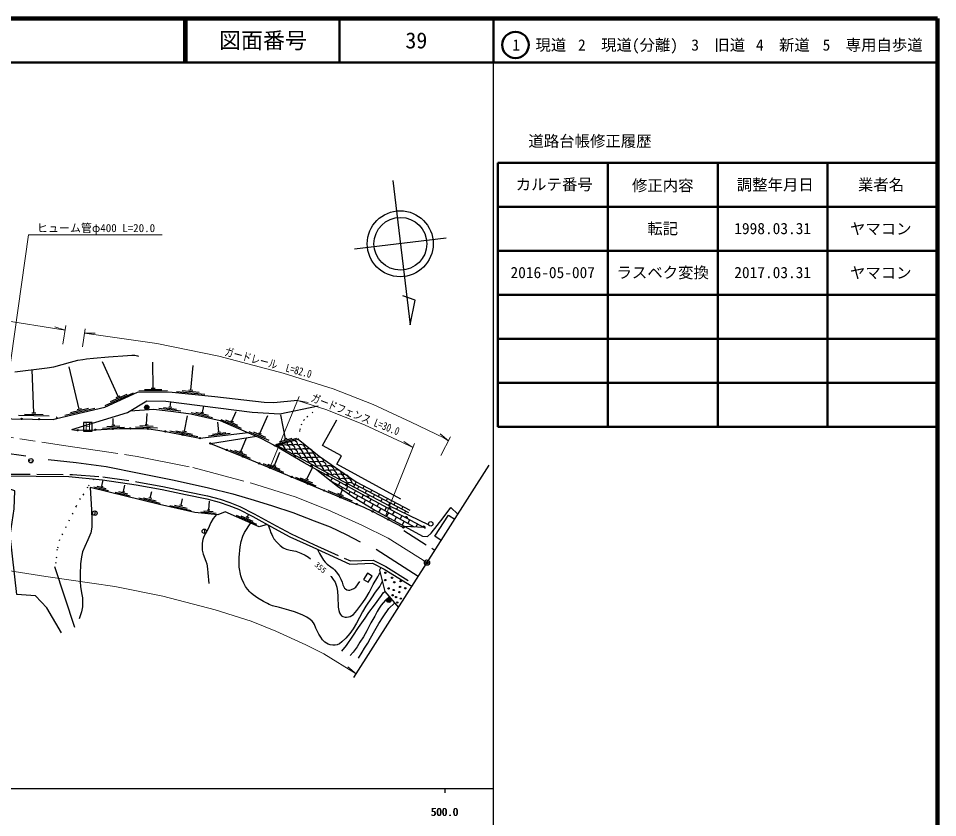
# Model space of a CAD drawing. Units: millimetres at full size, sheet at 1:1000; details may follow other scales. Extents: x 40000 to 680000, y 20000 to 380000.
# Drawn here: x 471023 to 680000, y 198357 to 380000 of the extents above; entities that cross this region are included whole.
import ezdxf
from ezdxf.enums import TextEntityAlignment as Align

# ---------------------------------------------------------------- set-up
doc = ezdxf.new("R2010")
doc.units = ezdxf.units.MM
doc.header["$LTSCALE"] = 1000
doc.header["$PDMODE"] = 32
doc.header["$PDSIZE"] = 500
for name, pattern in [('CHAIN', [18.5, 12, -1.5, 3.5, -1.5]), ('DASHED', [7.5, 6, -1.5]), ('DOTTED', [1.75, 0.25, -1.5])]:
    doc.linetypes.add(name, pattern=pattern)
for name, color, linetype, lineweight in [('M-BGD', 7, 'Continuous', 25), ('M-BMK', 2, 'CHAIN', 13), ('M-BMK-OTRS', 5, 'Continuous', 25), ('M-BMK-SRVR', 3, 'Continuous', 25), ('M-STR-HTXT', 7, 'Continuous', 13), ('M-STR-STRC', 7, 'Continuous', 25), ('M-TTL', 2, 'Continuous', 140), ('M-TTL-BAND', 7, 'Continuous', 25), ('M-TTL-FRAM', 2, 'Continuous', 50), ('M-TTL-LINE', 7, 'Continuous', 50)]:
    doc.layers.add(name, color=color, linetype=linetype, lineweight=lineweight)
doc.layers.add('M-OTRS', color=6, linetype='Continuous')
doc.layers.add('M-TTL-TXT', color=7, linetype='Continuous')
doc.styles.add('ＭＳ ゴシック', font='')
doc.styles.get('ＭＳ ゴシック').set_extended_font_data('MS Gothic')

msp = doc.modelspace()

# ---------------------------------------------------------------- hatches: boundary and pattern name
at = {"layer": 'M-BGD'}
for points in [[(499708, 291627, -1), (500708, 291627, -1)], [(471597, 288974, -1), (471897, 288970, -0.41421), (471745, 288822, -0.41421)], [(475596, 288916, -0.41421), (475749, 289064, -0.41421), (475896, 288911, -1)], [(484356, 286399, -0.41421), (484503, 286552, -0.41421), (484656, 286406, -1)], [(488355, 286490, -1), (488655, 286504, -0.41421), (488512, 286347, -0.41421)], [(492351, 286681, -1), (492650, 286695, -0.41421), (492508, 286538, -0.41421)], [(496348, 286806, -1), (496648, 286812, -0.41421), (496501, 286659, -0.41421)], [(500346, 286761, -0.41421), (500507, 286900, -0.41421), (500645, 286739, -1)], [(504299, 286154, -1), (504594, 286105, -0.41421), (504422, 285981, -0.41421)], [(508227, 285400, -0.41421), (508403, 285518, -0.41421), (508521, 285342, -1)], [(512149, 284600, -1), (512449, 284600, -1)], [(514528, 283411, -1), (514828, 283411, -1)], [(518248, 281969, -1), (518526, 281857, -1)], [(521957, 280471, -1), (522235, 280359, -1)], [(533459, 280483), (533999, 280167, 0.84072)], [(525647, 278926, -1), (525923, 278810, -0.41421), (525727, 278730, -0.41421)], [(528075, 277907, -1), (528352, 277791, -0.41421), (528156, 277710, -0.41421)], [(537924, 277951), (537374, 278250, -0.84072)], [(533023, 275830, -1), (533300, 275714, -0.41421), (533103, 275634, -0.41421)], [(541553, 275978), (541003, 276277, -0.84072)], [(536713, 274285, -1), (536990, 274170, -1)], [(545300, 273947), (545851, 273649, 0.84072)], [(540407, 272751, -1), (540684, 272636, -1)], [(544101, 271217, -1), (544378, 271102, -1)], [(547795, 269683, -1), (548072, 269568, -1)], [(550727, 271018), (550176, 271313, -0.84072)], [(551427, 268013, -1), (551694, 267876, -1)], [(555697, 268356), (555145, 268651, -0.84072)], [(554980, 266175, -1), (555246, 266037, -1)], [(559503, 266317), (558952, 266612, -0.84072)], [(558427, 264391, -1), (558694, 264253, -1)], [(563509, 264172), (562957, 264467, -0.84072)], [(554739, 247762, -1), (555739, 247762, -1)]]:
    msp.add_hatch(color=256, dxfattribs=at).paths.add_polyline_path(points)

# ---------------------------------------------------------------- linework, layer by layer
for p, q in [((493727, 294033), (490141, 301970)), ((501659, 295970), (501601, 301876)), ((510243, 295517), (510792, 301138)), ((474539, 290336), (474139, 300159)), ((484877, 291208), (482572, 300839)), ((490785, 292045), (497163, 294928)), ((498415, 295338), (504915, 295402)), ((499712, 295651), (503612, 295689)), ((501204, 295965), (502114, 295974)), ((506950, 295236), (513419, 294604)), ((508273, 295408), (512155, 295029)), ((509790, 295561), (510696, 295473)), ((491937, 292895), (495764, 294625)), ((493280, 293832), (494173, 294235)), ((505543, 291670), (505687, 292828)), ((481612, 289810), (488420, 291439)), ((482904, 290428), (486989, 291405)), ((484400, 291094), (485353, 291322)), ((502989, 291376), (507953, 290773)), ((504018, 291553), (506996, 291191)), ((505196, 291712), (505891, 291628)), ((511329, 290478), (514256, 289820)), ((512517, 290518), (513200, 290365)), ((512859, 290441), (513186, 291898)), ((519586, 288433), (520532, 290638)), ((471028, 289798), (478027, 289673)), ((472434, 290073), (476633, 289998)), ((474049, 290344), (475028, 290327)), ((492607, 287594), (492536, 289093)), ((500164, 287676), (500288, 290222)), ((508769, 286211), (509453, 289694)), ((510288, 290404), (515166, 289308)), ((517051, 288867), (521647, 286896)), ((518089, 288748), (520846, 287566)), ((519264, 288571), (519907, 288295)), ((525932, 285693), (527705, 289777)), ((531774, 284466), (530663, 289861)), ((490139, 286875), (495133, 287114)), ((491123, 287223), (494120, 287366)), ((492258, 287578), (492957, 287611)), ((497638, 287198), (502632, 286956)), ((498651, 287449), (501648, 287304)), ((499815, 287693), (500514, 287659)), ((508322, 286299), (509215, 286123)), ((516627, 286015), (516369, 288212)), ((505464, 286249), (511842, 284996)), ((506798, 286292), (510625, 285541)), ((512299, 284600), (523230, 285885)), ((514214, 285127), (519180, 285711)), ((514678, 283411), (525130, 285060)), ((515173, 285542), (518152, 285892)), ((516280, 285974), (516975, 286056)), ((521625, 281576), (522890, 284707)), ((523400, 286139), (527986, 284147)), ((524437, 286016), (527188, 284821)), ((525611, 285833), (526253, 285554)), ((529547, 283181), (534341, 284600)), ((530421, 283752), (533297, 284604)), ((531438, 284366), (532109, 284565)), ((467356, 281371), (472683, 280572)), ((519082, 281956), (523718, 280083)), ((520122, 281859), (522904, 280736)), ((521301, 281707), (521950, 281445)), ((529221, 278402), (530489, 281423)), ((533459, 280483), (533999, 280167)), ((473369, 279558), (473688, 279500)), ((474033, 279438), (474353, 279380)), ((526683, 278816), (531293, 276881)), ((527721, 278706), (530488, 277545)), ((528898, 278538), (529543, 278267)), ((536593, 275309), (537924, 277951)), ((537374, 278250), (537924, 277951)), ((540478, 276144), (540653, 276468)), ((541003, 276277), (541553, 275978)), ((489987, 273694), (490330, 275096)), ((494902, 272492), (495258, 273949)), ((534054, 275714), (538672, 273796)), ((535093, 275608), (537864, 274457)), ((536270, 275444), (536917, 275175)), ((542059, 274866), (542411, 275512)), ((542850, 274227), (542929, 274372)), ((543810, 273895), (544168, 274558)), ((545300, 273947), (545851, 273649)), ((547852, 274702), (547244, 273557)), ((547547, 274130), (559699, 267666)), ((547852, 274702), (560003, 268238)), ((549617, 273762), (549313, 273190)), ((488144, 273526), (491544, 272695)), ((488895, 273652), (490935, 273153)), ((489749, 273752), (490225, 273635)), ((493059, 272325), (496459, 271493)), ((493811, 272450), (495851, 271951)), ((494664, 272550), (495140, 272434)), ((500985, 271005), (501341, 272462)), ((541350, 272684), (546891, 270383)), ((543589, 272079), (544882, 271543)), ((544236, 271811), (544684, 272891)), ((544479, 273030), (544689, 273419)), ((545569, 272943), (545928, 273608)), ((546141, 271899), (546448, 272466)), ((547327, 271990), (547687, 272657)), ((548430, 273660), (548126, 273088)), ((549086, 271038), (549447, 271706)), ((550196, 272721), (549892, 272150)), ((551383, 272823), (551079, 272251)), ((551962, 271781), (551659, 271212)), ((553149, 271884), (552844, 271312)), ((498414, 271016), (503271, 269828)), ((499456, 271070), (502370, 270357)), ((500645, 271088), (501325, 270922)), ((508015, 269335), (508357, 270795)), ((514289, 268296), (514438, 270259)), ((547830, 270818), (548206, 271514)), ((549549, 269779), (549964, 270554)), ((550176, 271313), (550727, 271018)), ((550838, 270068), (551209, 270760)), ((551263, 268743), (551712, 269581)), ((552586, 269095), (552972, 269815)), ((553727, 270842), (553425, 270274)), ((554914, 270945), (554610, 270373)), ((555493, 269903), (555191, 269335)), ((556680, 270005), (556376, 269433)), ((488493, 268047), (488311, 267064)), ((505444, 269320), (510313, 268181)), ((506486, 269385), (509407, 268701)), ((507674, 269415), (508356, 269255)), ((512492, 267857), (515978, 267540)), ((513217, 268093), (515308, 267903)), ((514045, 268319), (514533, 268274)), ((552995, 267741), (553460, 268609)), ((554334, 268122), (554735, 268871)), ((554748, 266778), (555208, 267636)), ((555145, 268651), (555697, 268356)), ((556082, 267149), (556498, 267927)), ((557259, 268964), (556990, 268458)), ((558446, 269066), (558142, 268494)), ((559024, 268024), (558790, 267583)), ((520558, 267079), (525140, 265079)), ((521594, 266954), (524344, 265754)), ((522768, 266769), (523410, 266489)), ((523089, 266629), (523371, 267276)), ((556501, 265814), (556956, 266663)), ((557830, 266177), (558261, 266982)), ((558254, 264851), (558703, 265690)), ((558952, 266612), (559503, 266317)), ((559577, 265204), (560024, 266038)), ((513299, 263941), (513299, 262941)), ((563233, 264320), (558826, 264536)), ((560315, 264463), (560451, 264718)), ((561420, 264409), (561787, 265094)), ((562957, 264467), (563509, 264172)), ((552330, 259340), (561940, 253210)), ((479264, 255394), (483744, 241605))]:
    msp.add_line(p, q, dxfattribs=at)
at = {"layer": 'M-BGD', "linetype": 'DASHED'}
msp.add_line((558658, 263613), (565707, 259117), dxfattribs=at)
at = {"layer": 'M-BGD'}
for points in [[(470234, 299651), (477601, 300566), (479071, 300810), (482860, 301899), (484535, 302291), (485646, 302506), (486487, 302637), (488126, 302751), (491505, 303067), (495810, 303391), (496828, 303471), (497528, 303427), (498097, 303301), (498313, 303200)], [(416319, 297900), (421928, 296761), (446605, 292791), (462103, 290149), (466688, 289287), (469514, 289000), (474261, 288940), (478918, 288857), (479723, 289050)], [(479723, 289050), (490694, 291675), (498129, 295035), (505207, 295104), (515721, 294077), (526917, 292762), (529093, 292727), (534501, 293249)], [(483155, 286602), (495859, 290433), (500238, 293068), (504567, 292967), (524208, 290530), (530472, 290134), (539173, 291931)], [(496462, 290796), (501807, 291217), (506297, 290672), (510219, 290112), (516871, 288617), (522301, 286289), (526160, 284613), (529045, 283057), (529435, 282835)], [(557950, 270702), (543440, 278694), (544475, 280573), (540189, 282933), (543414, 288787)], [(483155, 286602), (483983, 286390), (488487, 286496), (494043, 286762), (496879, 286816), (499536, 286819), (500705, 286735), (502755, 286409), (504892, 286055), (512299, 284600)], [(529435, 282835), (534623, 284371), (539380, 280524), (547852, 274702)], [(514678, 283411), (522191, 280376), (535862, 274639), (549572, 268945), (551452, 268001), (558560, 264322)], [(538896, 277423), (536005, 278994), (529435, 282835)], [(529830, 282952), (543660, 275461), (555251, 269303), (564324, 264893)], [(477824, 279720), (484141, 279056), (490970, 278141), (498502, 276671), (506461, 275046), (514219, 273296), (519766, 271920), (524644, 270515), (528799, 269235), (533450, 267687), (538276, 265793), (541902, 264418), (545528, 262710), (548714, 261039)], [(467665, 276032), (482520, 275917), (490120, 275127), (497834, 273988), (503719, 272906), (509004, 271821), (513828, 270775), (516681, 270072), (518875, 269330), (521040, 268435), (524330, 266799), (529254, 264068), (532702, 262189), (537938, 259802), (546363, 255990), (551525, 256183), (554217, 254805), (560494, 250943)], [(563356, 264254), (549957, 271430), (543597, 274867), (538896, 277423)], [(538896, 277423), (543542, 273667), (546943, 271354), (552184, 268187), (562910, 262292), (564050, 262223), (564885, 263011), (567577, 266523), (569349, 268861), (570926, 267298)], [(542144, 274797), (549440, 270846), (560966, 264431)], [(480841, 240319), (477455, 246065), (474945, 248752), (470683, 249093), (469121, 262481), (470096, 268568), (470237, 272615), (467251, 273631)], [(527616, 264977), (525767, 264479), (518008, 267864), (516337, 267207), (511142, 267679), (503134, 269553), (487353, 273411), (487638, 268341), (487740, 265983), (487716, 264368), (487524, 263073), (486832, 261484), (486142, 260003), (485636, 258793), (485380, 257663), (485175, 256040), (485051, 253600), (485056, 251983), (485141, 250781), (485479, 249048), (485592, 248331), (485567, 246245), (485337, 245105), (484878, 243549)], [(516039, 267234), (515311, 266313), (514777, 265407), (514144, 264023), (513187, 262217), (512967, 261546), (512809, 260745), (512789, 260140), (512815, 259176), (513059, 258215), (513648, 256655), (513832, 256030), (514012, 254883), (514115, 254025), (514352, 251597)], [(567139, 261361), (565666, 262346), (568824, 267069), (570214, 266182)], [(553752, 251998), (553164, 250941), (552161, 249568), (551323, 248319), (550038, 246442), (549271, 245126), (548543, 243802), (547882, 242524), (547133, 241233), (546382, 240191), (545500, 239176), (544575, 238281), (543993, 237875), (543471, 237638), (543044, 237536), (542501, 237534), (541879, 237619), (541466, 237778), (540686, 238269), (540194, 238786), (539776, 239333), (539339, 240058), (538668, 241391), (538329, 242237), (538130, 242594), (537776, 242999), (537353, 243403), (536619, 243906), (535715, 244391), (534815, 244736), (533774, 245135), (532507, 245508), (530349, 246111), (528814, 246506), (528006, 246815), (527625, 246997), (527201, 247217), (526782, 247450), (526334, 247720), (525458, 248247), (524916, 248637), (524432, 248956), (523930, 249330), (523609, 249677), (523147, 250243), (522682, 250911), (522272, 251610), (521845, 252631), (521574, 253336), (521240, 255300), (521252, 257506), (521455, 259874), (521675, 261135), (522043, 262333), (522460, 263127), (523837, 265321)], [(527831, 264858), (528208, 263817), (528437, 263100), (528608, 262669), (528764, 262294), (529123, 261723), (529685, 261002), (530547, 260197), (531217, 259693), (531884, 259382), (532790, 259171), (534111, 258901), (535239, 258441), (536191, 257984), (536981, 257547), (537426, 257166)], [(539046, 259300), (539509, 258414), (540167, 257235), (540419, 256878), (540782, 256416), (541225, 255928), (542044, 255318), (542548, 254961), (542867, 254639), (543338, 254134), (543927, 253324), (544340, 252536), (544613, 251903), (544812, 251270), (545033, 250798), (545187, 250537), (545405, 250330), (545699, 250125), (546059, 250049), (546362, 250049), (546757, 250184), (547292, 250409), (547737, 250757), (548627, 252004)], [(553407, 255220), (553142, 254563), (554294, 249716), (557407, 246104)], [(541984, 253265), (542122, 253146), (542560, 252508), (543004, 251855), (543196, 251433), (543423, 250740), (543590, 249750), (543646, 248645), (543721, 246212), (543904, 245403), (544050, 244915), (544282, 244501), (544495, 244223), (544805, 244032), (545288, 243931), (545629, 243909), (546095, 243964), (546429, 244071), (546803, 244309), (547185, 244556), (547586, 244943), (547988, 245448), (549294, 247249), (549990, 248248), (550750, 249503), (551694, 251308), (552708, 253111), (553076, 253702), (553285, 253962)], [(544589, 236155), (545609, 237489), (547083, 239593), (548331, 241544), (549825, 243703), (550729, 244959), (551990, 246669), (553586, 248859), (553964, 249410), (554294, 249716)], [(555292, 248559), (554505, 247782), (553480, 246607), (553038, 245941), (552615, 245164), (552028, 244134), (551179, 242643), (550209, 240832), (549479, 239470), (548655, 238216), (548004, 237174), (547125, 235978), (546455, 235188)], [(548316, 234616), (549171, 235961), (549745, 236843), (550486, 238016), (551106, 239131), (552078, 240898), (552969, 242448), (553972, 244018), (555210, 245905), (556531, 247122)]]:
    msp.add_lwpolyline(points, dxfattribs=at)
at = {"layer": 'M-BGD', "linetype": 'DOTTED'}
for points in [[(534623, 284371), (535074, 286528), (535381, 287638), (535858, 288641), (536606, 289417), (537778, 290332), (539238, 291306)], [(488181, 275329), (486758, 273475), (485811, 271875), (485070, 270853), (484144, 269130), (480383, 261523), (479822, 259279), (479564, 256356), (479264, 255394)]]:
    msp.add_lwpolyline(points, dxfattribs=at)
at = {"layer": 'M-BGD', "linetype": 'DASHED'}
msp.add_lwpolyline([(467722, 276418), (483339, 276331), (490208, 275822), (497949, 274679), (503853, 273594), (509148, 272506), (513986, 271457), (516877, 270745), (519121, 269986), (521330, 269073), (524656, 267419), (529591, 264681), (533015, 262815), (538227, 260439), (546502, 256695), (551681, 256889), (554561, 255416), (560870, 251534)], dxfattribs=at)
at = {"layer": 'M-BGD'}
msp.add_lwpolyline([(549513, 252508), (550564, 251837), (551454, 253231), (550403, 253902)], close=True, dxfattribs=at)
for centre, radius in [((500208, 291627), 500), ((471747, 288972), 150), ((475746, 288914), 150), ((484506, 286402), 150), ((488505, 286497), 150), ((492501, 286688), 150), ((496498, 286809), 150), ((500496, 286750), 150), ((504446, 286129), 150), ((508374, 285371), 150), ((512299, 284600), 150), ((514678, 283411), 150), ((518387, 281913), 150), ((522096, 280415), 150), ((473861, 279469), 500), ((525785, 278868), 150), ((528214, 277849), 150), ((533162, 275772), 150), ((536851, 274228), 150), ((540546, 272694), 150), ((544240, 271160), 150), ((547934, 269626), 150), ((488402, 267555), 500), ((551561, 267945), 150), ((555113, 266106), 150), ((564765, 265127), 500), ((513299, 263441), 500), ((558560, 264322), 150), ((554473, 254019), 150), ((555976, 252863), 150), ((554418, 252339), 150), ((556472, 251843), 150), ((557790, 250780), 150), ((557903, 252126), 150), ((555183, 250455), 150), ((556090, 248897), 150), ((556345, 250086), 150), ((557648, 249591), 150), ((558966, 250483), 150), ((555239, 247762), 500), ((556883, 248472), 150), ((557167, 247254), 150), ((557974, 248118), 150)]:
    msp.add_circle(centre, radius, dxfattribs=at)
for centre, radius, start, end in [((479688, 289196), 150, 283.45815, 103.45815), ((530571, 281881), 1160, 2.04493, 121.07455), ((528814, 282451), 2353, 11.01789, 21.15258), ((531723, 281907), 1160, 2.04493, 121.07455), ((531021, 282822), 1258, 4.80023, 38.04331), ((532874, 281934), 1160, 2.04493, 121.07455), ((532267, 282913), 1160, 2.04493, 55.43636), ((534026, 281960), 1160, 2.04493, 121.07455), ((533419, 282939), 1160, 2.04493, 79.17368), ((534633, 280981), 1160, 2.04493, 121.07455), ((535177, 281987), 1160, 2.04493, 121.07455), ((535784, 281008), 1160, 2.04493, 121.07455), ((536907, 280980), 1193, 4.59545, 118.52404), ((532330, 280928), 1160, 2.04493, 121.07455), ((533481, 280955), 1160, 2.04493, 121.07455), ((533701, 280278), 318, 339.58257, 139.8003), ((534088, 279976), 1160, 2.04493, 121.07455), ((535240, 280002), 1160, 2.04493, 121.07455), ((535847, 279023), 1160, 2.04493, 121.07455), ((536391, 280029), 1160, 2.04493, 121.07455), ((536998, 279050), 1160, 2.04493, 121.07455), ((537543, 280055), 1160, 2.04493, 121.07455), ((538150, 279076), 1160, 2.04493, 121.07455), ((539302, 279103), 1160, 2.04493, 121.07455), ((537605, 278071), 1160, 2.04493, 121.07455), ((537623, 278053), 318, 341.3621, 141.57984), ((538757, 278097), 1160, 2.04493, 121.07455), ((539364, 277118), 1160, 2.04493, 121.07455), ((539909, 278124), 1160, 2.04493, 121.07455), ((540516, 277145), 1160, 2.04493, 121.07455), ((541667, 277171), 1160, 2.04493, 121.07455), ((541123, 276166), 1160, 2.04493, 121.07455), ((541252, 276080), 318, 341.3621, 141.57984), ((542275, 276193), 1160, 2.09442, 121.12431), ((542883, 275217), 1159, 2.09374, 121.22433), ((543429, 276225), 1157, 2.13808, 121.36068), ((544038, 275251), 1155, 2.16067, 121.51905), ((545049, 274982), 1364, 13.71125, 109.74106), ((544648, 274270), 1160, 2.50522, 121.53484), ((545788, 274412), 1068, 359.5581, 124.15284), ((545550, 273750), 318, 341.50271, 141.72044), ((546414, 273331), 1160, 29.3338, 121.53484), ((550426, 271117), 318, 341.71735, 141.93509), ((555395, 268455), 318, 341.71735, 141.93509), ((559202, 266417), 318, 341.71735, 141.93509), ((563207, 264271), 318, 341.71735, 141.93509)]:
    msp.add_arc(centre, radius, start, end, dxfattribs=at)
at = {"layer": 'M-BMK'}
msp.add_lwpolyline([(290805, 312550), (311856, 309668), (481777, 282829), (498054, 280464), (510666, 277909), (524038, 274382), (533923, 271298), (541399, 268341), (549226, 264718), (555076, 261887), (563917, 256310)], dxfattribs=at)
at = {"layer": 'M-BMK-OTRS'}
msp.add_line((547246, 230174), (578062, 278486), dxfattribs=at)
at = {"layer": 'M-BMK-SRVR'}
for p, q in [((556150, 343178), (560061, 310381)), ((568293, 330024), (547441, 327537)), ((561218, 315929), (558396, 316948)), ((560061, 310381), (561218, 315929))]:
    msp.add_line(p, q, dxfattribs=at)
for centre, radius in [((557825, 328775), 7500), ((557867, 328780), 6000), ((563917, 256310), 600), ((563917, 256310), 600)]:
    msp.add_circle(centre, radius, dxfattribs=at)
at = {"layer": 'M-OTRS'}
msp.add_point((563917, 256310), dxfattribs=at)
at = {"layer": 'M-STR-HTXT'}
for p, q in [((424024, 318273), (481622, 309176)), ((481622, 309176), (479274, 309893)), ((481120, 305993), (481778, 310164)), ((485594, 305328), (486196, 309471)), ((486052, 308481), (488507, 308470)), ((528358, 278261), (534834, 294060)), ((534453, 293131), (536875, 292733)), ((568793, 283975), (566919, 285561)), ((567031, 280628), (569261, 284862)), ((554544, 267104), (561092, 283416)), ((560719, 282486), (558679, 283852)), ((547784, 231017), (545910, 232603))]:
    msp.add_line(p, q, dxfattribs=at)
for points in [[(468539, 296962), (473343, 330784), (503743, 330784)], [(486052, 308481), (502508, 306090), (516567, 303241), (531228, 299375), (542588, 295831), (551651, 292247), (560352, 288218), (567713, 284656), (568793, 283975)], [(534453, 293131), (540921, 291113), (549679, 287649), (558212, 283699), (560719, 282486)], [(397197, 265816), (477280, 253168), (492914, 250896), (503856, 248679), (515742, 245544), (523926, 242991), (529571, 240759), (536389, 237602), (540494, 235616), (547784, 231017)]]:
    msp.add_lwpolyline(points, dxfattribs=at)
at = {"layer": 'M-STR-STRC'}
msp.add_lwpolyline([(485809, 286153), (487809, 286153), (487809, 288153), (485809, 288153)], close=True, dxfattribs=at)
at = {"layer": 'M-TTL'}
for p, q in [((680000, 380000), (40000, 380000)), ((680000, 20000), (680000, 380000))]:
    msp.add_line(p, q, dxfattribs=at)
at = {"layer": 'M-TTL-BAND'}
for p, q in [((579000, 20000), (579000, 370000)), ((40000, 205000), (579000, 205000)), ((568000, 205000), (568000, 204000))]:
    msp.add_line(p, q, dxfattribs=at)
at = {"layer": 'M-TTL-FRAM'}
for p, q in [((580000, 347197), (580000, 287197)), ((580000, 347197), (680000, 347197)), ((580000, 287197), (680000, 287197))]:
    msp.add_line(p, q, dxfattribs=at)
at = {"layer": 'M-TTL-LINE'}
for p, q in [((508747, 380000), (508747, 370000)), ((509247, 380000), (509247, 370000)), ((543997, 380000), (543997, 370000)), ((579000, 380000), (579000, 370000)), ((40000, 370000), (680000, 370000)), ((605000, 347197), (605000, 287197)), ((630000, 347197), (630000, 287197)), ((655000, 347197), (655000, 287197)), ((580000, 337197), (680000, 337197)), ((580000, 327197), (680000, 327197)), ((580000, 317197), (680000, 317197)), ((580000, 307197), (680000, 307197)), ((580000, 297197), (680000, 297197))]:
    msp.add_line(p, q, dxfattribs=at)
msp.add_circle((584031, 373958), 3000, dxfattribs=at)

# ---------------------------------------------------------------- texts
at = {"layer": 'M-BGD', "style": 'ＭＳ ゴシック'}
msp.add_text('355', height=1320, rotation=319.439, dxfattribs=at).set_placement((539705, 255215), align=Align.MIDDLE_CENTER)
at = {"layer": 'M-STR-HTXT', "style": 'ＭＳ ゴシック'}
msp.add_text('ヒューム管φ400 L=20.0', height=1833, dxfattribs=at).set_placement((475243, 330884), align=Align.BOTTOM_LEFT)
at = {"layer": 'M-STR-HTXT', "style": 'ＭＳ ゴシック', "width": 0.8}
for s, rotation, p in [('ガードレール\u3000L=82.0', 345.224, (527458, 300316)), ('ガードフェンス L=30.0', 338.42, (547100, 288614))]:
    msp.add_text(s, height=1833, rotation=rotation, dxfattribs=at).set_placement(p, align=Align.BOTTOM_CENTER)
at = {"layer": 'M-STR-STRC', "style": 'ＭＳ ゴシック'}
msp.add_text('H', height=1833, dxfattribs=at).set_placement((486809, 287153), align=Align.MIDDLE_CENTER)
at = {"layer": 'M-TTL-BAND', "style": 'ＭＳ ゴシック'}
for p in [(567844, 198195), (568000, 198195)]:
    msp.add_text('500.0', height=1833, dxfattribs=at).set_placement(p, align=Align.BOTTOM_CENTER)
at = {"layer": 'M-TTL-TXT', "style": 'ＭＳ ゴシック'}
for s, height, p in [('図面番号', 3666, (526622, 375000)), ('39', 3666, (561497, 375000)), ('1\u3000現道', 2566, (589448, 373958)), ('2\u3000現道(分離)', 2566, (609619, 373958)), ('3\u3000旧道', 2566, (630121, 373958)), ('4\u3000新道', 2566, (644824, 373958)), ('5\u3000専用自歩道', 2566, (665228, 373958)), ('道路台帳修正履歴', 2566, (600968, 352113)), ('カルテ番号', 2566, (592839, 342277)), ('修正内容', 2566, (617509, 342023)), ('調整年月日', 2566, (643089, 342197)), ('業者名', 2566, (667134, 342197)), ('転記', 2566, (617500, 332245)), ('1998.03.31', 2566, (642500, 332245)), ('ヤマコン', 2566, (667077, 332189)), ('2016-05-007', 2566, (592500, 322245)), ('ラスベク変換', 2566, (617500, 322245)), ('2017.03.31', 2566, (642500, 322245)), ('ヤマコン', 2566, (667077, 322189))]:
    msp.add_text(s, height=height, dxfattribs=at).set_placement(p, align=Align.MIDDLE_CENTER)

doc.saveas('drawing.dxf')
